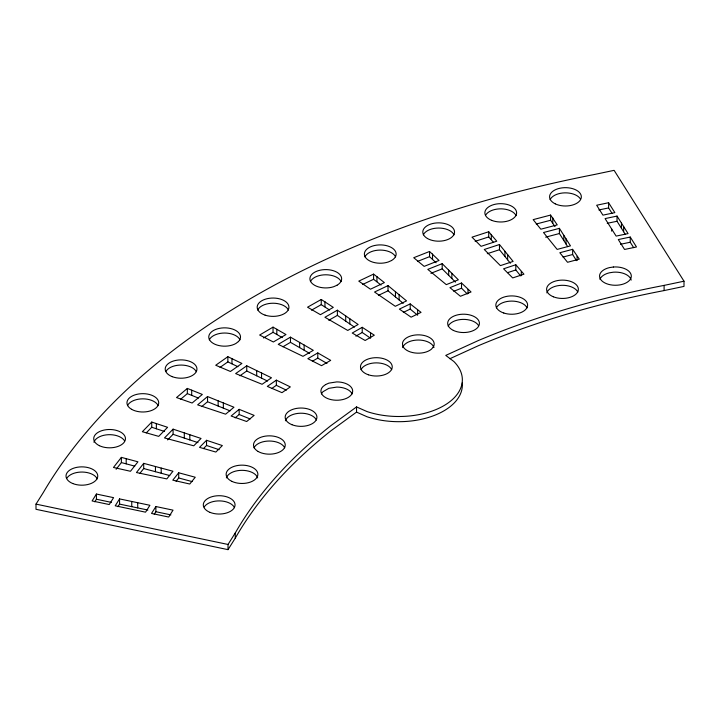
<?xml version="1.0" encoding="UTF-8"?>
<svg xmlns="http://www.w3.org/2000/svg" width="720" height="720" viewBox="0 0 720 720"><rect width="100%" height="100%" fill="white"/><g stroke="black" fill="none" stroke-linecap="round" stroke-linejoin="round"><path stroke-width="1.08" d="M684 281.205L664.101 285.39A675.225 389.835 0 0 0 478.395 340.515L445.761 355.41L453.843 361.485A63.522 36.675 0 0 1 443.745 405.756A63.522 36.675 0 0 1 367.065 411.588L356.535 406.926L356.535 412.11L330.741 430.947A675.225 389.835 0 0 0 235.26 538.164L228.015 549.657L36 509.301L36 504.117L43.245 492.624A878.913 507.438 0 0 1 594.216 174.528L614.115 170.343L684 281.205L684 286.398L664.101 290.574A675.225 389.835 0 0 0 478.395 345.699L449.847 358.731M96.426 494.046L92.088 500.94L109.251 504.549L113.589 497.655L96.426 494.046L96.426 499.23L94.797 501.822M119.565 498.906L115.218 505.8L145.557 512.181L149.904 505.287L119.565 498.906L119.565 504.099L117.936 506.682M155.88 506.538L151.533 513.432L168.696 517.041L173.034 510.147L155.88 506.538L155.88 511.722L154.242 514.314M228.015 549.657L228.015 544.464L235.26 532.98A675.225 389.835 0 0 1 330.741 425.763L356.535 406.926M121.374 457.38L113.472 467.46L130.473 471.276L137.943 461.808L121.374 457.38L121.374 462.573L116.109 469.287M143.703 463.356L136.458 472.536L166.806 478.908L172.953 471.231L143.703 463.356L143.703 468.54L139.752 473.553M178.704 472.779L172.791 480.168L189.765 484.02L195.246 477.234L178.704 472.779L178.704 477.972L176.076 481.248M151.749 422.073L142.353 431.712L158.715 436.374L167.589 427.311L151.749 422.073L151.749 427.257L146.268 432.882M173.088 429.147L164.493 437.931L193.752 445.806L201.042 438.462L173.088 429.147L173.088 434.331L167.616 439.92M206.541 440.298L199.53 447.363L215.865 452.052L222.345 445.563L206.541 440.298L206.541 445.482L203.427 448.623M187.335 388.422L176.526 397.557L192.123 403.02L202.32 394.443L187.335 388.422L187.335 393.615L180.684 399.231M207.531 396.549L197.64 404.865L225.603 414.18L233.964 407.232L207.531 396.549L207.531 401.733L201.762 406.584M239.166 409.338L231.12 416.025L246.681 421.515L254.124 415.386L239.166 409.338L239.166 414.522L235.143 417.87M227.862 356.697L215.721 365.247L230.427 371.475L241.893 363.447L227.862 356.697L227.862 361.881L220.059 367.38M246.753 365.805L235.647 373.59L262.098 384.282L271.476 377.784L246.753 365.805L246.753 370.989L239.922 375.786M276.345 380.142L267.318 386.397L281.988 392.652L290.331 386.91L276.345 380.142L276.345 385.326L271.836 388.449M273.033 327.132L259.641 335.034L273.357 341.982L285.984 334.557L273.033 327.132L273.033 332.316L263.466 337.968M290.475 337.149L278.235 344.349L302.976 356.328L313.299 350.325L290.475 337.149L290.475 342.342L282.942 346.77M317.79 352.917L307.854 358.695L321.525 365.67L330.696 360.369L317.79 352.917L317.79 358.11L312.372 361.26M362.232 327.303L352.233 333.036L365.139 340.488L374.31 335.196L362.232 327.303L362.232 332.487L370.566 338.22L370.566 333.036M355.869 336.141L362.232 332.487M337.383 310.203L324.918 317.268L347.742 330.444L358.137 324.486L337.383 310.203L337.383 315.387L354.438 327.123M328.752 320.283L337.383 315.387M321.255 299.466L307.557 307.197L320.427 314.676L333.288 307.386L321.255 299.466L321.255 304.65L329.589 310.023M311.472 310.176L321.255 304.65M410.202 303.903L399.375 309.114L411.102 317.178L421.038 312.372L410.202 303.903L410.202 309.087L417.636 315.216M403.308 312.399L410.202 309.087M388.026 285.615L374.544 292.023L395.289 306.297L406.548 300.888L388.026 285.615L388.026 290.799L403.245 303.345M378.396 295.38L388.026 290.799M373.59 274.104L358.776 281.124L370.458 289.215L384.372 282.6L373.59 274.104L373.59 279.297L381.069 285.066M362.718 284.436L373.59 279.297M461.529 282.996L449.946 287.649L460.422 296.28L471.042 291.978L461.529 282.996L461.529 288.189L467.289 293.949M453.807 291.285L461.529 288.189M442.197 263.664L427.797 269.379L446.301 284.643L458.343 279.81L442.197 263.664L442.197 268.857L455.463 282.123M430.884 273.339L442.197 268.857M429.543 251.478L413.73 257.715L424.152 266.373L439.011 260.478L429.543 251.478L429.543 256.662L436.131 262.791M417.681 261.342L429.543 256.662M515.808 264.762L503.577 268.803L512.703 277.929L523.935 274.185L515.808 264.762L515.808 269.946L520.605 275.877M507.654 272.646L515.808 269.946M499.473 244.53L484.263 249.489L500.4 265.626L513.117 261.423L499.473 244.53L499.473 249.714L510.381 263.223M487.305 253.692L499.473 249.714M488.709 231.75L472.005 237.168L481.086 246.321L496.773 241.2L488.709 231.75L488.709 236.934L493.353 242.145M475.137 241.344L488.709 236.934M572.634 249.327L559.836 252.738L567.549 262.287L579.303 259.128L572.634 249.327L572.634 254.511L576.513 260.658M563.04 257.076L572.634 254.511M559.413 228.348L543.51 232.524L557.154 249.417L570.456 245.862L559.413 228.348L559.413 233.532L567.684 246.663M545.634 237.159L559.413 233.532M550.62 215.073L533.169 219.636L540.828 229.203L557.235 224.892L550.62 215.073L550.62 220.266L555.021 226.566M536.247 224.019L550.62 220.266M608.607 202.725L596.673 205.236L602.919 215.145L614.853 212.634L608.607 202.725L608.607 207.918L612.018 213.318M598.842 209.97L608.607 207.918M617.031 216.081L605.088 218.592L616.131 236.106L628.074 233.604L617.031 216.081L617.031 221.265L625.302 234.387M607.257 223.317L617.031 221.265M630.243 237.051L618.309 239.553L624.555 249.462L636.489 246.96L630.243 237.051L630.243 242.235L633.654 247.635M620.478 244.287L630.243 242.235M96.426 499.23L111.447 502.389M119.565 504.099L147.879 510.048M155.88 511.722L170.892 514.881M36 504.117L228.015 544.464M121.374 462.573L134.739 466.128M143.703 468.54L169.749 475.551M178.704 477.972L192.15 481.59M151.749 427.257L164.52 431.478M173.088 434.331L197.973 442.629M206.541 445.482L219.186 449.703M187.335 393.615L198.459 398.07M207.531 401.733L230.103 410.859M239.166 414.522L250.128 418.959M356.535 412.11L367.065 416.772A63.522 36.675 0 0 0 432.171 416.232A63.522 36.675 0 0 0 462.249 382.887M227.862 361.881L237.915 366.705M246.753 370.989L267.507 381.042M276.345 385.326L286.335 390.159M273.033 332.316L282.321 337.626M290.475 342.342L309.636 353.394M317.79 358.11L327.006 363.429M664.101 285.39L664.101 290.574M623.637 226.566L623.637 231.75M621.468 223.119L621.468 228.303M611.703 229.077L611.703 231.147M577.071 256.356L577.071 260.505M566.028 238.833L566.028 244.026M563.841 235.377L563.841 240.561M552.798 217.863L552.798 223.047M521.289 271.539L521.289 275.688M507.636 254.646L507.636 259.83M504.945 251.307L504.945 256.5M491.301 234.414L491.301 239.607M468.009 289.476L468.009 293.625M451.863 273.33L451.863 278.523M448.677 270.144L448.677 275.337M432.531 253.998L432.531 259.191M417.636 310.023L417.636 314.181M399.114 294.759L399.114 299.943M395.46 291.744L395.46 296.928M376.938 276.471L376.938 281.655M349.812 318.753L349.812 323.937M345.708 315.936L345.708 321.12M324.954 301.653L324.954 306.837M304.137 345.033L304.137 350.226M299.646 342.441L299.646 347.625M276.822 329.265L276.822 334.449M261.549 372.969L261.549 378.162M256.689 370.611L256.689 375.804M235.26 532.98L235.26 538.164M231.957 358.632L231.957 363.825M223.344 402.939L223.344 408.132M218.142 400.842L218.142 406.026M191.709 390.15L191.709 395.334M189.81 434.718L189.81 439.911M184.311 432.891L184.311 438.075M161.208 468.072L161.208 473.256M156.357 423.567L156.357 428.76M155.448 466.515L155.448 471.708M137.718 502.722L137.718 507.906M131.751 501.471L131.751 506.655M126.198 458.64L126.198 463.833M209.304 339.831A15.885 9.171 0 0 1 224.64 333.027A15.885 9.171 0 0 1 239.985 339.831M285.399 420.786A15.885 9.171 0 0 1 300.348 413.217A15.885 9.171 0 0 1 316.386 420.003M127.494 405.639A15.885 9.171 0 0 1 142.83 398.844A15.885 9.171 0 0 1 158.175 405.639M93.942 442.251A15.885 9.171 0 0 1 108.198 434.709A15.885 9.171 0 0 1 124.506 440.712M226.368 477.9A15.885 9.171 0 0 1 242.01 470.331A15.885 9.171 0 0 1 257.643 477.909M66.951 478.08A15.885 9.171 0 0 1 82.566 472.05A15.885 9.171 0 0 1 97.218 478.845M310.437 281.583A15.885 9.171 0 0 1 325.782 274.788A15.885 9.171 0 0 1 341.118 281.583M364.914 256.878A15.885 9.171 0 0 1 380.259 250.083A15.885 9.171 0 0 1 395.595 256.878M423.333 234.837A15.885 9.171 0 0 1 438.669 228.042A15.885 9.171 0 0 1 454.014 234.837M485.811 214.884A15.885 9.171 0 0 1 501.426 208.854A15.885 9.171 0 0 1 516.078 215.649M550.116 199.647A15.885 9.171 0 0 1 564.768 192.861A15.885 9.171 0 0 1 580.383 198.882M204.246 506.934A15.885 9.171 0 0 1 219.87 500.904A15.885 9.171 0 0 1 234.513 507.69M254.025 447.822A15.885 9.171 0 0 1 269.361 441.027A15.885 9.171 0 0 1 284.706 447.822M166.041 371.268A15.885 9.171 0 0 1 181.449 365.067A15.885 9.171 0 0 1 196.326 371.691M599.931 279.297A15.885 9.171 0 0 1 609.372 272.817L613.377 272.196A15.885 9.171 0 0 1 631.179 280.098M546.84 292.878A15.885 9.171 0 0 1 561.789 285.309A15.885 9.171 0 0 1 577.827 292.095M496.386 307.89A15.885 9.171 0 0 1 511.722 301.095A15.885 9.171 0 0 1 527.067 307.89M448.209 326.187A15.885 9.171 0 0 1 462.852 319.392A15.885 9.171 0 0 1 478.467 325.422M257.715 310.023A15.885 9.171 0 0 1 273.051 303.228A15.885 9.171 0 0 1 288.387 310.023M361.026 369.666A15.885 9.171 0 0 1 376.362 362.871A15.885 9.171 0 0 1 391.707 369.666M402.669 347.607A15.885 9.171 0 0 1 418.311 340.029A15.885 9.171 0 0 1 433.953 347.607M321.462 393.885A15.885 9.171 0 0 1 323.046 391.671L328.86 388.323L336.798 387.09A15.885 9.171 0 0 1 352.143 393.885M433.233 347.148L431.325 349.272A15.885 9.171 0 0 1 414.873 352.962A15.885 9.171 0 0 1 402.669 345.609L402.489 343.215A15.885 9.171 0 0 1 421.749 335.061A15.885 9.171 0 0 1 433.233 347.148M238.392 341.595L235.872 343.494A15.885 9.171 0 0 1 209.718 340.146A15.885 9.171 0 0 1 226.026 327.879A15.885 9.171 0 0 1 238.392 341.595M325.575 384.588L323.046 386.487A15.885 9.171 0 0 0 331.371 399.69A15.885 9.171 0 0 0 352.44 392.661A15.885 9.171 0 0 0 336.798 381.906L328.86 383.13L325.575 384.588M391.491 260.55L388.197 262.008A15.885 9.171 0 0 1 364.437 254.862A15.885 9.171 0 0 1 385.686 245.448A15.885 9.171 0 0 1 391.491 260.55M337.005 285.246L333.72 286.704A15.885 9.171 0 0 1 309.96 279.567A15.885 9.171 0 0 1 331.209 270.153A15.885 9.171 0 0 1 337.005 285.246M613.377 267.012L609.372 267.624A15.885 9.171 0 0 0 604.692 282.852A15.885 9.171 0 0 0 630.576 278.865A15.885 9.171 0 0 0 613.377 267.012M291.933 424.701A15.885 9.171 0 0 0 316.863 417.987A15.885 9.171 0 0 0 294.336 408.879A15.885 9.171 0 0 0 291.933 424.701M131.598 409.311A15.885 9.171 0 0 0 158.175 405.198A15.885 9.171 0 0 0 138.717 393.975A15.885 9.171 0 0 0 131.598 409.311M99.378 445.68A15.885 9.171 0 0 0 125.226 440.253A15.885 9.171 0 0 0 104.157 430.047A15.885 9.171 0 0 0 99.378 445.68M231.795 481.329A15.885 9.171 0 0 0 257.643 475.902A15.885 9.171 0 0 0 236.574 465.696A15.885 9.171 0 0 0 231.795 481.329M72.765 483.534A15.885 9.171 0 0 0 97.695 476.829A15.885 9.171 0 0 0 75.168 467.721A15.885 9.171 0 0 0 72.765 483.534M427.446 238.509A15.885 9.171 0 0 0 454.014 234.396A15.885 9.171 0 0 0 434.565 223.164A15.885 9.171 0 0 0 427.446 238.509M491.625 220.338A15.885 9.171 0 0 0 516.555 213.633A15.885 9.171 0 0 0 494.019 204.525A15.885 9.171 0 0 0 491.625 220.338M555.255 203.859A15.885 9.171 0 0 0 581.103 198.423A15.885 9.171 0 0 0 560.025 188.217A15.885 9.171 0 0 0 555.255 203.859M210.06 512.388A15.885 9.171 0 0 0 234.99 505.674A15.885 9.171 0 0 0 212.463 496.566A15.885 9.171 0 0 0 210.06 512.388M258.138 451.485A15.885 9.171 0 0 0 284.706 447.381A15.885 9.171 0 0 0 265.257 436.149A15.885 9.171 0 0 0 258.138 451.485M172.215 376.659A15.885 9.171 0 0 0 196.911 369.675A15.885 9.171 0 0 0 174.078 360.819A15.885 9.171 0 0 0 172.215 376.659M553.374 296.793A15.885 9.171 0 0 0 578.304 290.079A15.885 9.171 0 0 0 555.768 280.971A15.885 9.171 0 0 0 553.374 296.793M503.784 313.02A15.885 9.171 0 0 0 527.607 305.082A15.885 9.171 0 0 0 503.784 297.135A15.885 9.171 0 0 0 503.784 313.02M453.339 330.39A15.885 9.171 0 0 0 479.187 324.963A15.885 9.171 0 0 0 458.118 314.748A15.885 9.171 0 0 0 453.339 330.39M265.113 315.144A15.885 9.171 0 0 0 288.936 307.206A15.885 9.171 0 0 0 265.113 299.268A15.885 9.171 0 0 0 265.113 315.144M368.424 374.796A15.885 9.171 0 0 0 392.247 366.858A15.885 9.171 0 0 0 368.424 358.911A15.885 9.171 0 0 0 368.424 374.796"/></g></svg>
